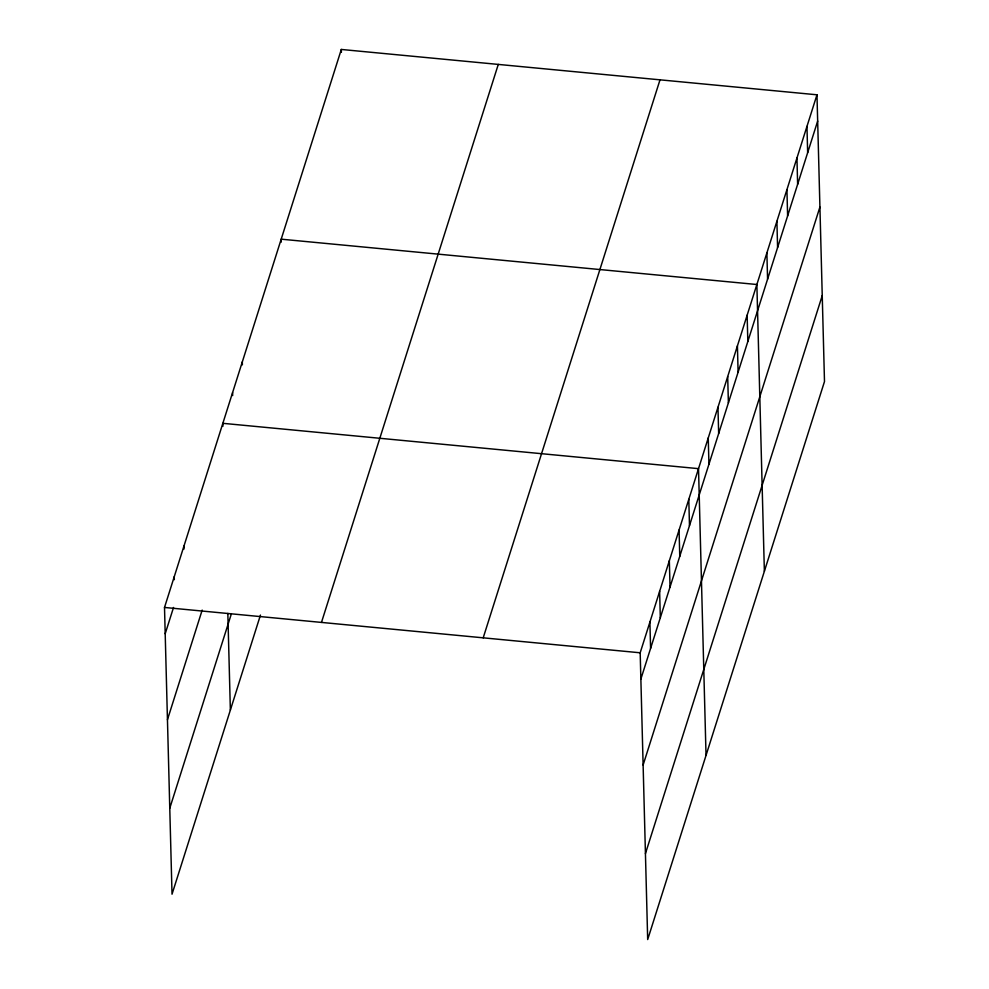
<?xml version="1.0" encoding="UTF-8"?>
<svg xmlns="http://www.w3.org/2000/svg" width="989" height="989" viewBox="0 0 989 989"><rect width="100%" height="100%" fill="white"/><g stroke="black" fill="none" stroke-linecap="round" stroke-linejoin="round"><path stroke-width="1.48" d="M260.466 615.071L172.024 894.204L164.508 607.456L341.316 49.45L816.976 94.796L824.492 381.544L647.684 939.55L640.18 652.789L816.976 94.796M165.2 633.751L173.532 607.456M167.45 719.708L202.176 610.102M169.762 808.26L231.352 613.885M321.474 622.415L498.283 64.409M483.201 637.831L660.009 79.825M640.86 679.097L817.668 121.091M643.11 765.041L819.918 207.047M645.434 853.606L822.242 295.6M164.508 607.456L640.18 652.789M806.962 126.407L807.654 152.714M796.949 158.03L797.629 184.337M786.923 189.653L787.615 215.948M776.909 221.276L777.589 247.571M766.883 252.887L767.575 279.195M764.373 571.271L756.869 284.511L281.197 239.177L281.284 242.095M747.14 315.207L747.832 341.502M737.423 345.89L738.103 372.198M727.694 376.586L728.386 402.882M717.965 407.27L718.657 433.578M708.248 437.966L708.94 464.261M706.035 755.411L698.518 468.65L222.859 423.317L222.933 426.234M688.801 499.346L689.481 525.641M679.072 530.03L679.764 556.337M669.343 560.726L670.035 587.021M659.626 591.41L660.318 617.717M649.897 622.106L650.589 648.401M341.316 49.45L341.39 52.368M242.305 361.937L242.379 364.854M232.576 392.621L232.662 395.551M227.829 613.427L230.363 710.065M183.954 546.076L184.041 548.994M174.237 576.76L174.311 579.69"/></g></svg>
